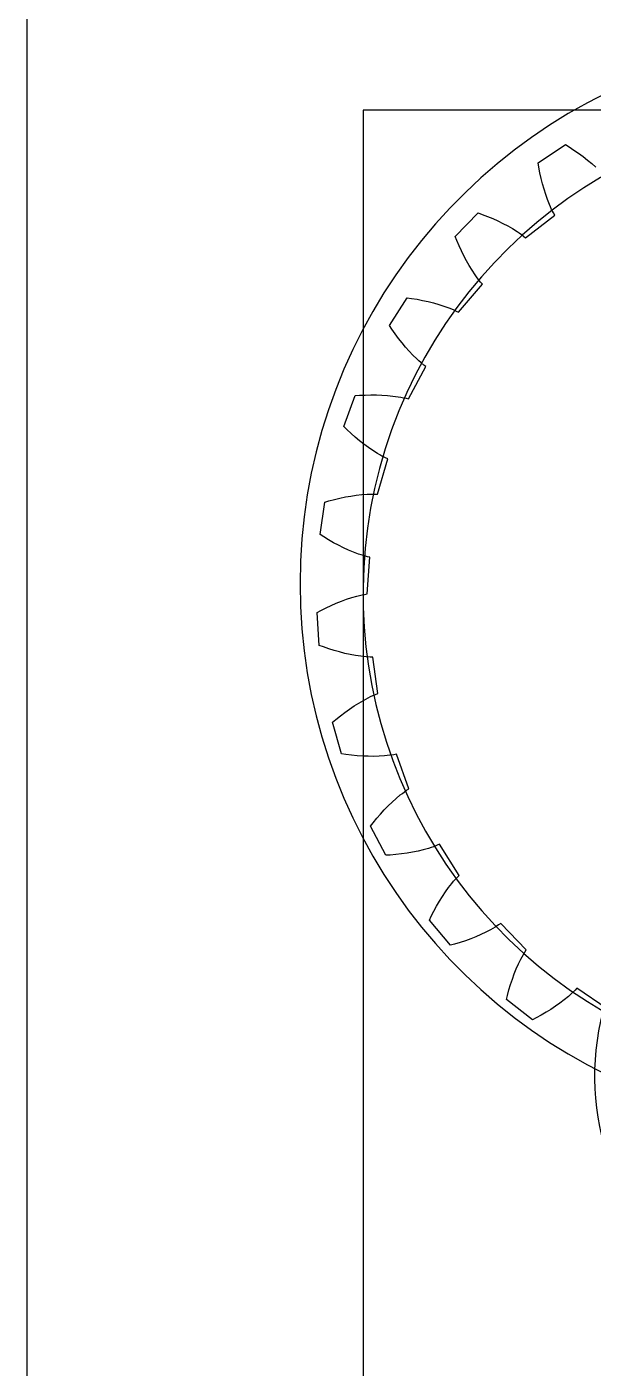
# Model space of a CAD drawing. Header units: millimetres. Extents: x -658 to 1307, y -81 to 472.
# Drawn here: x 470.62 to 477.36, y 363.16 to 379.12 of the extents above; entities that cross this region are included whole.
import ezdxf

# ---------------------------------------------------------------- set-up
doc = ezdxf.new("R2010")
doc.units = ezdxf.units.MM
doc.layers.get('0').update_dxf_attribs({"true_color": 0xffffff})
for name, color, linetype, true_color in [('a', 7, 'Continuous', 0xffffff), ('gears', 134, 'Continuous', 0x009987), ('Layer2', 36, 'Continuous', 0x664400), ('Layer3', 134, 'Continuous', 0x009987), ('Layer4', 252, 'Continuous', 0x777799), ('servo', 36, 'Continuous', 0x664400), ('Version_1', 252, 'Continuous', 0x777799)]:
    doc.layers.add(name, color=color, linetype=linetype, true_color=true_color)

# ---------------------------------------------------------------- blocks, each defined once
blk = doc.blocks.new('MicroServo_9g')
for p, q in [((4.5, 18.5), (4.5, 18.5, 11.5)), ((4.5, 16), (4.5, 16, 11.5)), ((4.5, 0), (4.5, 0, 11.5))]:
    blk.add_line(p, q)
blk = doc.blocks.new('9g_Servo')
blk.add_blockref('MicroServo_9g', (-4.5, 0))
blk = doc.blocks.new('Group_10')
at = {"layer": 'a'}
for p, q in [((2.29036, 11.16655), (2.60036, 11.40598)), ((2.29036, 11.16655, 3), (2.60036, 11.40598, 3)), ((2.60036, 11.40598), (2.64571, 11.38176)), ((2.60036, 11.40598, 3), (2.64571, 11.38176, 3)), ((2.60036, 11.40598), (2.60036, 11.40598, 3)), ((2.64571, 11.38176), (2.70494, 11.34842)), ((2.64571, 11.38176, 3), (2.70494, 11.34842, 3)), ((2.64571, 11.38176), (2.64571, 11.38176, 3)), ((2.70494, 11.34842), (2.76269, 11.31388)), ((2.70494, 11.34842, 3), (2.76269, 11.31388, 3)), ((2.70494, 11.34842), (2.70494, 11.34842, 3)), ((2.76269, 11.31388), (2.81889, 11.2781)), ((2.76269, 11.31388, 3), (2.81889, 11.2781, 3)), ((2.76269, 11.31388), (2.76269, 11.31388, 3)), ((2.81889, 11.2781), (2.87345, 11.24107)), ((2.81889, 11.2781, 3), (2.87345, 11.24107, 3)), ((2.81889, 11.2781), (2.81889, 11.2781, 3)), ((2.87345, 11.24107), (2.92627, 11.20272)), ((2.87345, 11.24107, 3), (2.92627, 11.20272, 3)), ((2.87345, 11.24107), (2.87345, 11.24107, 3)), ((2.92627, 11.20272), (2.97721, 11.16299)), ((2.92627, 11.20272, 3), (2.97721, 11.16299, 3)), ((2.92627, 11.20272), (2.92627, 11.20272, 3)), ((2.30233, 11.11655), (2.29036, 11.16655)), ((2.30233, 11.11655, 3), (2.29036, 11.16655, 3)), ((2.29036, 11.16655), (2.29036, 11.16655, 3)), ((2.31962, 11.05082), (2.30233, 11.11655)), ((2.31962, 11.05082, 3), (2.30233, 11.11655, 3)), ((2.30233, 11.11655), (2.30233, 11.11655, 3)), ((2.33844, 10.98622), (2.31962, 11.05082)), ((2.33844, 10.98622, 3), (2.31962, 11.05082, 3)), ((2.31962, 11.05082), (2.31962, 11.05082, 3)), ((2.35885, 10.9228), (2.33844, 10.98622)), ((2.35885, 10.9228, 3), (2.33844, 10.98622, 3)), ((2.33844, 10.98622), (2.33844, 10.98622, 3)), ((2.38089, 10.86065), (2.35885, 10.9228)), ((2.38089, 10.86065, 3), (2.35885, 10.9228, 3)), ((2.35885, 10.9228), (2.35885, 10.9228, 3)), ((2.40465, 10.79985), (2.38089, 10.86065)), ((2.40465, 10.79985, 3), (2.38089, 10.86065, 3)), ((2.38089, 10.86065), (2.38089, 10.86065, 3)), ((2.43021, 10.74053), (2.40465, 10.79985)), ((2.43021, 10.74053, 3), (2.40465, 10.79985, 3)), ((2.40465, 10.79985), (2.40465, 10.79985, 3)), ((2.45773, 10.68282), (2.43021, 10.74053)), ((2.45773, 10.68282, 3), (2.43021, 10.74053, 3)), ((2.43021, 10.74053), (2.43021, 10.74053, 3)), ((2.20179, 10.26976), (2.52831, 10.56042)), ((2.20179, 10.26976, 3), (2.52831, 10.56042, 3)), ((2.47229, 10.65465), (2.45773, 10.68282)), ((2.47229, 10.65465, 3), (2.45773, 10.68282, 3)), ((2.45773, 10.68282), (2.45773, 10.68282, 3)), ((2.48743, 10.62698), (2.47229, 10.65465)), ((2.48743, 10.62698, 3), (2.47229, 10.65465, 3)), ((2.47229, 10.65465), (2.47229, 10.65465, 3)), ((2.51138, 10.58654), (2.48743, 10.62698)), ((2.51138, 10.58654, 3), (2.48743, 10.62698, 3)), ((2.48743, 10.62698), (2.48743, 10.62698, 3)), ((2.52831, 10.56042), (2.51138, 10.58654)), ((2.52831, 10.56042, 3), (2.51138, 10.58654, 3)), ((2.51138, 10.58654), (2.51138, 10.58654, 3)), ((2.52831, 10.56042), (2.52831, 10.56042, 3)), ((1.36637, 10.22757), (1.61982, 10.52622)), ((1.36637, 10.22757, 3), (1.61982, 10.52622, 3)), ((1.61982, 10.52622), (1.66921, 10.51195)), ((1.61982, 10.52622, 3), (1.66921, 10.51195, 3)), ((1.61982, 10.52622), (1.61982, 10.52622, 3)), ((1.66921, 10.51195), (1.73408, 10.49166)), ((1.66921, 10.51195, 3), (1.73408, 10.49166, 3)), ((1.66921, 10.51195), (1.66921, 10.51195, 3)), ((1.73408, 10.49166), (1.79774, 10.46988)), ((1.73408, 10.49166, 3), (1.79774, 10.46988, 3)), ((1.73408, 10.49166), (1.73408, 10.49166, 3)), ((1.79774, 10.46988), (1.86015, 10.44657)), ((1.79774, 10.46988, 3), (1.86015, 10.44657, 3)), ((1.79774, 10.46988), (1.79774, 10.46988, 3)), ((1.86015, 10.44657), (1.92122, 10.42169)), ((1.86015, 10.44657, 3), (1.92122, 10.42169, 3)), ((1.86015, 10.44657), (1.86015, 10.44657, 3)), ((1.92122, 10.42169), (1.98086, 10.39516)), ((1.92122, 10.42169, 3), (1.98086, 10.39516, 3)), ((1.92122, 10.42169), (1.92122, 10.42169, 3)), ((1.98086, 10.39516), (2.03895, 10.36689)), ((1.98086, 10.39516, 3), (2.03895, 10.36689, 3)), ((1.98086, 10.39516), (1.98086, 10.39516, 3)), ((1.38847, 10.18115), (1.36637, 10.22757)), ((1.38847, 10.18115, 3), (1.36637, 10.22757, 3)), ((1.36637, 10.22757), (1.36637, 10.22757, 3)), ((2.03895, 10.36689), (2.09532, 10.33674)), ((2.03895, 10.36689, 3), (2.09532, 10.33674, 3)), ((2.03895, 10.36689), (2.03895, 10.36689, 3)), ((2.09532, 10.33674), (2.1228, 10.3209)), ((2.09532, 10.33674, 3), (2.1228, 10.3209, 3)), ((2.09532, 10.33674), (2.09532, 10.33674, 3)), ((2.1228, 10.3209), (2.14974, 10.3045)), ((2.1228, 10.3209, 3), (2.14974, 10.3045, 3)), ((2.1228, 10.3209), (2.1228, 10.3209, 3)), ((2.14974, 10.3045), (2.1761, 10.28748)), ((2.14974, 10.3045, 3), (2.1761, 10.28748, 3)), ((2.14974, 10.3045), (2.14974, 10.3045, 3)), ((2.1761, 10.28748), (2.20179, 10.26976)), ((2.1761, 10.28748, 3), (2.20179, 10.26976, 3)), ((2.1761, 10.28748), (2.1761, 10.28748, 3)), ((2.20179, 10.26976), (2.20179, 10.26976, 3)), ((1.41905, 10.12045), (1.38847, 10.18115)), ((1.41905, 10.12045, 3), (1.38847, 10.18115, 3)), ((1.38847, 10.18115), (1.38847, 10.18115, 3)), ((1.45089, 10.06117), (1.41905, 10.12045)), ((1.45089, 10.06117, 3), (1.41905, 10.12045, 3)), ((1.41905, 10.12045), (1.41905, 10.12045, 3)), ((1.48404, 10.00339), (1.45089, 10.06117)), ((1.48404, 10.00339, 3), (1.45089, 10.06117, 3)), ((1.45089, 10.06117), (1.45089, 10.06117, 3)), ((1.51852, 9.94718), (1.48404, 10.00339)), ((1.51852, 9.94718, 3), (1.48404, 10.00339, 3)), ((1.48404, 10.00339), (1.48404, 10.00339, 3)), ((1.5544, 9.89265), (1.51852, 9.94718)), ((1.5544, 9.89265, 3), (1.51852, 9.94718, 3)), ((1.51852, 9.94718), (1.51852, 9.94718, 3)), ((1.59174, 9.83993), (1.5544, 9.89265)), ((1.59174, 9.83993, 3), (1.5544, 9.89265, 3)), ((1.5544, 9.89265), (1.5544, 9.89265, 3)), ((1.63065, 9.78921), (1.59174, 9.83993)), ((1.63065, 9.78921, 3), (1.59174, 9.83993, 3)), ((1.59174, 9.83993), (1.59174, 9.83993, 3)), ((1.65075, 9.76468), (1.63065, 9.78921)), ((1.65075, 9.76468, 3), (1.63065, 9.78921, 3)), ((1.63065, 9.78921), (1.63065, 9.78921, 3)), ((1.67132, 9.74076), (1.65075, 9.76468)), ((1.67132, 9.74076, 3), (1.65075, 9.76468, 3)), ((1.65075, 9.76468), (1.65075, 9.76468, 3)), ((1.70315, 9.70618), (1.67132, 9.74076)), ((1.70315, 9.70618, 3), (1.67132, 9.74076, 3)), ((1.67132, 9.74076), (1.67132, 9.74076, 3)), ((1.46619, 9.33196), (1.72514, 9.68416)), ((1.46619, 9.33196, 3), (1.72514, 9.68416, 3)), ((1.72514, 9.68416), (1.70315, 9.70618)), ((1.72514, 9.68416, 3), (1.70315, 9.70618, 3)), ((1.70315, 9.70618), (1.70315, 9.70618, 3)), ((1.72514, 9.68416), (1.72514, 9.68416, 3)), ((0.65779, 9.117), (0.84361, 9.46181)), ((0.65779, 9.117, 3), (0.84361, 9.46181, 3)), ((0.84361, 9.46181), (0.89489, 9.45813)), ((0.84361, 9.46181, 3), (0.89489, 9.45813, 3)), ((0.84361, 9.46181), (0.84361, 9.46181, 3)), ((0.89489, 9.45813), (0.96256, 9.45177)), ((0.89489, 9.45813, 3), (0.96256, 9.45177, 3)), ((0.89489, 9.45813), (0.89489, 9.45813, 3)), ((0.96256, 9.45177), (1.02936, 9.4437)), ((0.96256, 9.45177, 3), (1.02936, 9.4437, 3)), ((0.96256, 9.45177), (0.96256, 9.45177, 3)), ((1.02936, 9.4437), (1.09525, 9.43388)), ((1.02936, 9.4437, 3), (1.09525, 9.43388, 3)), ((1.02936, 9.4437), (1.02936, 9.4437, 3)), ((1.09525, 9.43388), (1.16016, 9.42223)), ((1.09525, 9.43388, 3), (1.16016, 9.42223, 3)), ((1.09525, 9.43388), (1.09525, 9.43388, 3)), ((1.16016, 9.42223), (1.22401, 9.40868)), ((1.16016, 9.42223, 3), (1.22401, 9.40868, 3)), ((1.16016, 9.42223), (1.16016, 9.42223, 3)), ((1.22401, 9.40868), (1.28671, 9.39311)), ((1.22401, 9.40868, 3), (1.28671, 9.39311, 3)), ((1.22401, 9.40868), (1.22401, 9.40868, 3)), ((1.28671, 9.39311), (1.34812, 9.37534)), ((1.28671, 9.39311, 3), (1.34812, 9.37534, 3)), ((1.28671, 9.39311), (1.28671, 9.39311, 3)), ((1.34812, 9.37534), (1.37829, 9.36556)), ((1.34812, 9.37534, 3), (1.37829, 9.36556, 3)), ((1.34812, 9.37534), (1.34812, 9.37534, 3)), ((1.37829, 9.36556), (1.40805, 9.35512)), ((1.37829, 9.36556, 3), (1.40805, 9.35512, 3)), ((1.37829, 9.36556), (1.37829, 9.36556, 3)), ((1.40805, 9.35512), (1.43737, 9.34395)), ((1.40805, 9.35512, 3), (1.43737, 9.34395, 3)), ((1.40805, 9.35512), (1.40805, 9.35512, 3)), ((1.43737, 9.34395), (1.46619, 9.33196)), ((1.43737, 9.34395, 3), (1.46619, 9.33196, 3)), ((1.43737, 9.34395), (1.43737, 9.34395, 3)), ((1.46619, 9.33196), (1.46619, 9.33196, 3)), ((0.68907, 9.07619), (0.65779, 9.117)), ((0.68907, 9.07619, 3), (0.65779, 9.117, 3)), ((0.65779, 9.117), (0.65779, 9.117, 3)), ((0.73159, 9.02317), (0.68907, 9.07619)), ((0.73159, 9.02317, 3), (0.68907, 9.07619, 3)), ((0.68907, 9.07619), (0.68907, 9.07619, 3)), ((0.77507, 8.97181), (0.73159, 9.02317)), ((0.77507, 8.97181, 3), (0.73159, 9.02317, 3)), ((0.73159, 9.02317), (0.73159, 9.02317, 3)), ((0.8195, 8.92218), (0.77507, 8.97181)), ((0.8195, 8.92218, 3), (0.77507, 8.97181, 3)), ((0.77507, 8.97181), (0.77507, 8.97181, 3)), ((0.86492, 8.87437), (0.8195, 8.92218)), ((0.86492, 8.87437, 3), (0.8195, 8.92218, 3)), ((0.8195, 8.92218), (0.8195, 8.92218, 3)), ((0.91135, 8.82849), (0.86492, 8.87437)), ((0.91135, 8.82849, 3), (0.86492, 8.87437, 3)), ((0.86492, 8.87437), (0.86492, 8.87437, 3)), ((0.95883, 8.78468), (0.91135, 8.82849)), ((0.95883, 8.78468, 3), (0.91135, 8.82849, 3)), ((0.91135, 8.82849), (0.91135, 8.82849, 3)), ((1.00744, 8.74316), (0.95883, 8.78468)), ((1.00744, 8.74316, 3), (0.95883, 8.78468, 3)), ((0.95883, 8.78468), (0.95883, 8.78468, 3)), ((0.94164, 8.26171), (1.12171, 8.66005)), ((0.94164, 8.26171, 3), (1.12171, 8.66005, 3)), ((1.0322, 8.72335), (1.00744, 8.74316)), ((1.0322, 8.72335, 3), (1.00744, 8.74316, 3)), ((1.00744, 8.74316), (1.00744, 8.74316, 3)), ((1.05729, 8.70423), (1.0322, 8.72335)), ((1.05729, 8.70423, 3), (1.0322, 8.72335, 3)), ((1.0322, 8.72335), (1.0322, 8.72335, 3)), ((1.09562, 8.67702), (1.05729, 8.70423)), ((1.09562, 8.67702, 3), (1.05729, 8.70423, 3)), ((1.05729, 8.70423), (1.05729, 8.70423, 3)), ((1.12171, 8.66005), (1.09562, 8.67702)), ((1.12171, 8.66005, 3), (1.09562, 8.67702, 3)), ((1.09562, 8.67702), (1.09562, 8.67702, 3)), ((1.12171, 8.66005), (1.12171, 8.66005, 3)), ((0.1956, 7.88337), (0.30567, 8.25929)), ((0.1956, 7.88337, 3), (0.30567, 8.25929, 3)), ((0.30567, 8.25929), (0.3566, 8.26635)), ((0.30567, 8.25929, 3), (0.3566, 8.26635, 3)), ((0.30567, 8.25929), (0.30567, 8.25929, 3)), ((0.3566, 8.26635), (0.4241, 8.27419)), ((0.3566, 8.26635, 3), (0.4241, 8.27419, 3)), ((0.3566, 8.26635), (0.3566, 8.26635, 3)), ((0.4241, 8.27419), (0.49113, 8.28019)), ((0.4241, 8.27419, 3), (0.49113, 8.28019, 3)), ((0.4241, 8.27419), (0.4241, 8.27419, 3)), ((0.49113, 8.28019), (0.55762, 8.28428)), ((0.49113, 8.28019, 3), (0.55762, 8.28428, 3)), ((0.49113, 8.28019), (0.49113, 8.28019, 3)), ((0.55762, 8.28428), (0.62353, 8.28639)), ((0.55762, 8.28428, 3), (0.62353, 8.28639, 3)), ((0.55762, 8.28428), (0.55762, 8.28428, 3)), ((0.62353, 8.28639), (0.68881, 8.28641)), ((0.62353, 8.28639, 3), (0.68881, 8.28641, 3)), ((0.62353, 8.28639), (0.62353, 8.28639, 3)), ((0.68881, 8.28641), (0.75337, 8.28421)), ((0.68881, 8.28641, 3), (0.75337, 8.28421, 3)), ((0.68881, 8.28641), (0.68881, 8.28641, 3)), ((0.75337, 8.28421), (0.81713, 8.2796)), ((0.75337, 8.28421, 3), (0.81713, 8.2796, 3)), ((0.75337, 8.28421), (0.75337, 8.28421, 3)), ((0.81713, 8.2796), (0.84867, 8.2763)), ((0.81713, 8.2796, 3), (0.84867, 8.2763, 3)), ((0.81713, 8.2796), (0.81713, 8.2796, 3)), ((0.84867, 8.2763), (0.87996, 8.27228)), ((0.84867, 8.2763, 3), (0.87996, 8.27228, 3)), ((0.84867, 8.2763), (0.84867, 8.2763, 3)), ((0.87996, 8.27228), (0.91096, 8.26745)), ((0.87996, 8.27228, 3), (0.91096, 8.26745, 3)), ((0.87996, 8.27228), (0.87996, 8.27228, 3)), ((0.91096, 8.26745), (0.94164, 8.26171)), ((0.91096, 8.26745, 3), (0.94164, 8.26171, 3)), ((0.91096, 8.26745), (0.91096, 8.26745, 3)), ((0.94164, 8.26171), (0.94164, 8.26171, 3)), ((0.23468, 7.84996), (0.1956, 7.88337)), ((0.23468, 7.84996, 3), (0.1956, 7.88337, 3)), ((0.1956, 7.88337), (0.1956, 7.88337, 3)), ((0.28729, 7.80694), (0.23468, 7.84996)), ((0.28729, 7.80694, 3), (0.23468, 7.84996, 3)), ((0.23468, 7.84996), (0.23468, 7.84996, 3)), ((0.3405, 7.76574), (0.28729, 7.80694)), ((0.3405, 7.76574, 3), (0.28729, 7.80694, 3)), ((0.28729, 7.80694), (0.28729, 7.80694, 3)), ((0.39428, 7.72643), (0.3405, 7.76574)), ((0.39428, 7.72643, 3), (0.3405, 7.76574, 3)), ((0.3405, 7.76574), (0.3405, 7.76574, 3)), ((0.44865, 7.68911), (0.39428, 7.72643)), ((0.44865, 7.68911, 3), (0.39428, 7.72643, 3)), ((0.39428, 7.72643), (0.39428, 7.72643, 3)), ((0.5036, 7.65388), (0.44865, 7.68911)), ((0.5036, 7.65388, 3), (0.44865, 7.68911, 3)), ((0.44865, 7.68911), (0.44865, 7.68911, 3)), ((0.55915, 7.62091), (0.5036, 7.65388)), ((0.55915, 7.62091, 3), (0.5036, 7.65388, 3)), ((0.5036, 7.65388), (0.5036, 7.65388, 3)), ((0.61533, 7.5904), (0.55915, 7.62091)), ((0.61533, 7.5904, 3), (0.55915, 7.62091, 3)), ((0.55915, 7.62091), (0.55915, 7.62091, 3)), ((0.64367, 7.57617), (0.61533, 7.5904)), ((0.64367, 7.57617, 3), (0.61533, 7.5904, 3)), ((0.61533, 7.5904), (0.61533, 7.5904, 3)), ((0.67219, 7.56268), (0.64367, 7.57617)), ((0.67219, 7.56268, 3), (0.64367, 7.57617, 3)), ((0.64367, 7.57617), (0.64367, 7.57617, 3)), ((0.65107, 7.10579), (0.74438, 7.53287)), ((0.65107, 7.10579, 3), (0.74438, 7.53287, 3)), ((0.71533, 7.54404), (0.67219, 7.56268)), ((0.71533, 7.54404, 3), (0.67219, 7.56268, 3)), ((0.67219, 7.56268), (0.67219, 7.56268, 3)), ((0.74438, 7.53287), (0.71533, 7.54404)), ((0.74438, 7.53287, 3), (0.71533, 7.54404, 3)), ((0.71533, 7.54404), (0.71533, 7.54404, 3)), ((0.74438, 7.53287), (0.74438, 7.53287, 3)), ((0.14225, 7.0104), (0.20656, 7.0302)), ((0.14225, 7.0104, 3), (0.20656, 7.0302, 3)), ((0.20656, 7.0302), (0.27075, 7.04802)), ((0.20656, 7.0302, 3), (0.27075, 7.04802, 3)), ((0.20656, 7.0302), (0.20656, 7.0302, 3)), ((0.27075, 7.04802), (0.33478, 7.06379)), ((0.27075, 7.04802, 3), (0.33478, 7.06379, 3)), ((0.27075, 7.04802), (0.27075, 7.04802, 3)), ((0.33478, 7.06379), (0.39863, 7.07738)), ((0.33478, 7.06379, 3), (0.39863, 7.07738, 3)), ((0.33478, 7.06379), (0.33478, 7.06379, 3)), ((0.39863, 7.07738), (0.46224, 7.08866)), ((0.39863, 7.07738, 3), (0.46224, 7.08866, 3)), ((0.39863, 7.07738), (0.39863, 7.07738, 3)), ((0.46224, 7.08866), (0.52556, 7.0974)), ((0.46224, 7.08866, 3), (0.52556, 7.0974, 3)), ((0.46224, 7.08866), (0.46224, 7.08866, 3)), ((0.52556, 7.0974), (0.5571, 7.10073)), ((0.52556, 7.0974, 3), (0.5571, 7.10073, 3)), ((0.52556, 7.0974), (0.52556, 7.0974, 3)), ((0.5571, 7.10073), (0.58854, 7.1033)), ((0.5571, 7.10073, 3), (0.58854, 7.1033, 3)), ((0.5571, 7.10073), (0.5571, 7.10073, 3)), ((0.58854, 7.1033), (0.61987, 7.10503)), ((0.58854, 7.1033, 3), (0.61987, 7.10503, 3)), ((0.58854, 7.1033), (0.58854, 7.1033, 3)), ((0.61987, 7.10503), (0.65107, 7.10579)), ((0.61987, 7.10503, 3), (0.65107, 7.10579, 3)), ((0.61987, 7.10503), (0.61987, 7.10503, 3)), ((0.65107, 7.10579), (0.65107, 7.10579, 3)), ((0, 6.58061), (0.0295, 6.97119)), ((0, 6.58061, 3), (0.0295, 6.97119, 3)), ((0.0295, 6.97119), (0.07785, 6.98869)), ((0.0295, 6.97119, 3), (0.07785, 6.98869, 3)), ((0.0295, 6.97119), (0.0295, 6.97119, 3)), ((0.07785, 6.98869), (0.14225, 7.0104)), ((0.07785, 6.98869, 3), (0.14225, 7.0104, 3)), ((0.07785, 6.98869), (0.07785, 6.98869, 3)), ((0.14225, 7.0104), (0.14225, 7.0104, 3)), ((0.04516, 6.55605), (0, 6.58061)), ((0.04516, 6.55605, 3), (0, 6.58061, 3)), ((0, 6.58061), (0, 6.58061, 3)), ((0.10558, 6.52491), (0.04516, 6.55605)), ((0.10558, 6.52491, 3), (0.04516, 6.55605, 3)), ((0.04516, 6.55605), (0.04516, 6.55605, 3)), ((0.16618, 6.49568), (0.10558, 6.52491)), ((0.16618, 6.49568, 3), (0.10558, 6.52491, 3)), ((0.10558, 6.52491), (0.10558, 6.52491, 3)), ((0.22697, 6.46841), (0.16618, 6.49568)), ((0.22697, 6.46841, 3), (0.16618, 6.49568, 3)), ((0.16618, 6.49568), (0.16618, 6.49568, 3)), ((0.2879, 6.4432), (0.22697, 6.46841)), ((0.2879, 6.4432, 3), (0.22697, 6.46841, 3)), ((0.22697, 6.46841), (0.22697, 6.46841, 3)), ((0.34898, 6.42017), (0.2879, 6.4432)), ((0.34898, 6.42017, 3), (0.2879, 6.4432, 3)), ((0.2879, 6.4432), (0.2879, 6.4432, 3)), ((0.41017, 6.39947), (0.34898, 6.42017)), ((0.41017, 6.39947, 3), (0.34898, 6.42017, 3)), ((0.34898, 6.42017), (0.34898, 6.42017, 3)), ((0.47147, 6.38131), (0.41017, 6.39947)), ((0.47147, 6.38131, 3), (0.41017, 6.39947, 3)), ((0.41017, 6.39947), (0.41017, 6.39947, 3)), ((0.50215, 6.37328), (0.47147, 6.38131)), ((0.50215, 6.37328, 3), (0.47147, 6.38131, 3)), ((0.47147, 6.38131), (0.47147, 6.38131, 3)), ((0.53284, 6.36602), (0.50215, 6.37328)), ((0.53284, 6.36602, 3), (0.50215, 6.37328, 3)), ((0.50215, 6.37328), (0.50215, 6.37328, 3)), ((0.57892, 6.35675), (0.53284, 6.36602)), ((0.57892, 6.35675, 3), (0.53284, 6.36602, 3)), ((0.53284, 6.36602), (0.53284, 6.36602, 3)), ((0.60966, 6.35186), (0.57892, 6.35675)), ((0.60966, 6.35186, 3), (0.57892, 6.35675, 3)), ((0.57892, 6.35675), (0.57892, 6.35675, 3)), ((0.60718, 5.91472), (0.60966, 6.35186)), ((0.60718, 5.91472, 3), (0.60966, 6.35186, 3)), ((0.60966, 6.35186), (0.60966, 6.35186, 3)), ((0.54653, 5.89928), (0.57682, 5.90748)), ((0.54653, 5.89928, 3), (0.57682, 5.90748, 3)), ((0.57682, 5.90748), (0.60718, 5.91472)), ((0.57682, 5.90748, 3), (0.60718, 5.91472, 3)), ((0.57682, 5.90748), (0.57682, 5.90748, 3)), ((0.60718, 5.91472), (0.60718, 5.91472, 3)), ((0.12931, 5.71562), (0.1881, 5.74836)), ((0.12931, 5.71562, 3), (0.1881, 5.74836, 3)), ((0.1881, 5.74836), (0.24718, 5.77914)), ((0.1881, 5.74836, 3), (0.24718, 5.77914, 3)), ((0.1881, 5.74836), (0.1881, 5.74836, 3)), ((0.24718, 5.77914), (0.30654, 5.80787)), ((0.24718, 5.77914, 3), (0.30654, 5.80787, 3)), ((0.24718, 5.77914), (0.24718, 5.77914, 3)), ((0.30654, 5.80787), (0.36616, 5.83444)), ((0.30654, 5.80787, 3), (0.36616, 5.83444, 3)), ((0.30654, 5.80787), (0.30654, 5.80787, 3)), ((0.36616, 5.83444), (0.42603, 5.8587)), ((0.36616, 5.83444, 3), (0.42603, 5.8587, 3)), ((0.36616, 5.83444), (0.36616, 5.83444, 3)), ((0.42603, 5.8587), (0.48616, 5.88042)), ((0.42603, 5.8587, 3), (0.48616, 5.88042, 3)), ((0.42603, 5.8587), (0.42603, 5.8587, 3)), ((0.48616, 5.88042), (0.51631, 5.89023)), ((0.48616, 5.88042, 3), (0.51631, 5.89023, 3)), ((0.48616, 5.88042), (0.48616, 5.88042, 3)), ((0.51631, 5.89023), (0.54653, 5.89928)), ((0.51631, 5.89023, 3), (0.54653, 5.89928, 3)), ((0.51631, 5.89023), (0.51631, 5.89023, 3)), ((0.54653, 5.89928), (0.54653, 5.89928, 3)), ((0.02718, 5.65383), (0.07083, 5.68099)), ((0.02718, 5.65383, 3), (0.07083, 5.68099, 3)), ((0.07952, 5.26565), (0.02718, 5.65383)), ((0.07952, 5.26565, 3), (0.02718, 5.65383, 3)), ((0.02718, 5.65383), (0.02718, 5.65383, 3)), ((0.07083, 5.68099), (0.12931, 5.71562)), ((0.07083, 5.68099, 3), (0.12931, 5.71562, 3)), ((0.07083, 5.68099), (0.07083, 5.68099, 3)), ((0.12931, 5.71562), (0.12931, 5.71562, 3)), ((0.12881, 5.25101), (0.07952, 5.26565)), ((0.12881, 5.25101, 3), (0.07952, 5.26565, 3)), ((0.07952, 5.26565), (0.07952, 5.26565, 3)), ((0.19438, 5.23312), (0.12881, 5.25101)), ((0.19438, 5.23312, 3), (0.12881, 5.25101, 3)), ((0.12881, 5.25101), (0.12881, 5.25101, 3)), ((0.25974, 5.21712), (0.19438, 5.23312)), ((0.25974, 5.21712, 3), (0.19438, 5.23312, 3)), ((0.19438, 5.23312), (0.19438, 5.23312, 3)), ((0.32486, 5.20309), (0.25974, 5.21712)), ((0.32486, 5.20309, 3), (0.25974, 5.21712, 3)), ((0.25974, 5.21712), (0.25974, 5.21712, 3)), ((0.38971, 5.1911), (0.32486, 5.20309)), ((0.38971, 5.1911, 3), (0.32486, 5.20309, 3)), ((0.32486, 5.20309), (0.32486, 5.20309, 3)), ((0.45424, 5.18127), (0.38971, 5.1911)), ((0.45424, 5.18127, 3), (0.38971, 5.1911, 3)), ((0.38971, 5.1911), (0.38971, 5.1911, 3)), ((0.5184, 5.17375), (0.45424, 5.18127)), ((0.5184, 5.17375, 3), (0.45424, 5.18127, 3)), ((0.45424, 5.18127), (0.45424, 5.18127, 3)), ((0.58213, 5.16873), (0.5184, 5.17375)), ((0.58213, 5.16873, 3), (0.5184, 5.17375, 3)), ((0.5184, 5.17375), (0.5184, 5.17375, 3)), ((0.61381, 5.16725), (0.58213, 5.16873)), ((0.61381, 5.16725, 3), (0.58213, 5.16873, 3)), ((0.58213, 5.16873), (0.58213, 5.16873, 3)), ((0.64535, 5.16653), (0.61381, 5.16725)), ((0.64535, 5.16653, 3), (0.61381, 5.16725, 3)), ((0.61381, 5.16725), (0.61381, 5.16725, 3)), ((0.69234, 5.16705), (0.64535, 5.16653)), ((0.69234, 5.16705, 3), (0.64535, 5.16653, 3)), ((0.64535, 5.16653), (0.64535, 5.16653, 3)), ((0.72343, 5.16865), (0.69234, 5.16705)), ((0.72343, 5.16865, 3), (0.69234, 5.16705, 3)), ((0.69234, 5.16705), (0.69234, 5.16705, 3)), ((0.81189, 4.74055), (0.72343, 5.16865)), ((0.81189, 4.74055, 3), (0.72343, 5.16865, 3)), ((0.72343, 5.16865), (0.72343, 5.16865, 3)), ((0.59282, 4.61192), (0.64635, 4.64809)), ((0.59282, 4.61192, 3), (0.64635, 4.64809, 3)), ((0.64635, 4.64809), (0.70064, 4.68183)), ((0.64635, 4.64809, 3), (0.70064, 4.68183, 3)), ((0.64635, 4.64809), (0.64635, 4.64809, 3)), ((0.70064, 4.68183), (0.7281, 4.69771)), ((0.70064, 4.68183, 3), (0.7281, 4.69771, 3)), ((0.70064, 4.68183), (0.70064, 4.68183, 3)), ((0.7281, 4.69771), (0.75578, 4.71284)), ((0.7281, 4.69771, 3), (0.75578, 4.71284, 3)), ((0.7281, 4.69771), (0.7281, 4.69771, 3)), ((0.75578, 4.71284), (0.78369, 4.72716)), ((0.75578, 4.71284, 3), (0.78369, 4.72716, 3)), ((0.75578, 4.71284), (0.75578, 4.71284, 3)), ((0.78369, 4.72716), (0.81189, 4.74055)), ((0.78369, 4.72716, 3), (0.81189, 4.74055, 3)), ((0.78369, 4.72716), (0.78369, 4.72716, 3)), ((0.81189, 4.74055), (0.81189, 4.74055, 3)), ((0.38586, 4.44644), (0.43656, 4.49069)), ((0.38586, 4.44644, 3), (0.43656, 4.49069, 3)), ((0.43656, 4.49069), (0.48794, 4.53308)), ((0.43656, 4.49069, 3), (0.48794, 4.53308, 3)), ((0.43656, 4.49069), (0.43656, 4.49069, 3)), ((0.48794, 4.53308), (0.54003, 4.57353)), ((0.48794, 4.53308, 3), (0.54003, 4.57353, 3)), ((0.48794, 4.53308), (0.48794, 4.53308, 3)), ((0.54003, 4.57353), (0.59282, 4.61192)), ((0.54003, 4.57353, 3), (0.59282, 4.61192, 3)), ((0.54003, 4.57353), (0.54003, 4.57353, 3)), ((0.59282, 4.61192), (0.59282, 4.61192, 3)), ((0.2988, 4.36477), (0.33585, 4.40042)), ((0.2988, 4.36477, 3), (0.33585, 4.40042, 3)), ((0.43071, 3.99595), (0.2988, 4.36477)), ((0.43071, 3.99595, 3), (0.2988, 4.36477, 3)), ((0.2988, 4.36477), (0.2988, 4.36477, 3)), ((0.33585, 4.40042), (0.38586, 4.44644)), ((0.33585, 4.40042, 3), (0.38586, 4.44644, 3)), ((0.33585, 4.40042), (0.33585, 4.40042, 3)), ((0.38586, 4.44644), (0.38586, 4.44644, 3)), ((0.48197, 3.99189), (0.43071, 3.99595)), ((0.48197, 3.99189, 3), (0.43071, 3.99595, 3)), ((0.43071, 3.99595), (0.43071, 3.99595, 3)), ((0.54982, 3.98802), (0.48197, 3.99189)), ((0.54982, 3.98802, 3), (0.48197, 3.99189, 3)), ((0.48197, 3.99189), (0.48197, 3.99189, 3)), ((0.81478, 3.99133), (0.74962, 3.98753)), ((0.81478, 3.99133, 3), (0.74962, 3.98753, 3)), ((0.8791, 3.99731), (0.81478, 3.99133)), ((0.8791, 3.99731, 3), (0.81478, 3.99133, 3)), ((0.81478, 3.99133), (0.81478, 3.99133, 3)), ((0.94248, 4.00565), (0.8791, 3.99731)), ((0.94248, 4.00565, 3), (0.8791, 3.99731, 3)), ((0.8791, 3.99731), (0.8791, 3.99731, 3)), ((0.97378, 4.01079), (0.94248, 4.00565)), ((0.97378, 4.01079, 3), (0.94248, 4.00565, 3)), ((0.94248, 4.00565), (0.94248, 4.00565, 3)), ((1.00478, 4.01664), (0.97378, 4.01079)), ((1.00478, 4.01664, 3), (0.97378, 4.01079, 3)), ((0.97378, 4.01079), (0.97378, 4.01079, 3)), ((1.05064, 4.02692), (1.00478, 4.01664)), ((1.05064, 4.02692, 3), (1.00478, 4.01664, 3)), ((1.00478, 4.01664), (1.00478, 4.01664, 3)), ((1.08071, 4.03496), (1.05064, 4.02692)), ((1.08071, 4.03496, 3), (1.05064, 4.02692, 3)), ((1.05064, 4.02692), (1.05064, 4.02692, 3)), ((1.25624, 3.6346), (1.08071, 4.03496)), ((1.25624, 3.6346, 3), (1.08071, 4.03496, 3)), ((1.08071, 4.03496), (1.08071, 4.03496, 3)), ((0.61708, 3.98596), (0.54982, 3.98802)), ((0.61708, 3.98596, 3), (0.54982, 3.98802, 3)), ((0.54982, 3.98802), (0.54982, 3.98802, 3)), ((0.6837, 3.98577), (0.61708, 3.98596)), ((0.6837, 3.98577, 3), (0.61708, 3.98596, 3)), ((0.61708, 3.98596), (0.61708, 3.98596, 3)), ((0.74962, 3.98753), (0.6837, 3.98577)), ((0.74962, 3.98753, 3), (0.6837, 3.98577, 3)), ((0.6837, 3.98577), (0.6837, 3.98577, 3)), ((0.74962, 3.98753), (0.74962, 3.98753, 3)), ((1.11355, 3.50974), (1.15964, 3.55404)), ((1.11355, 3.50974, 3), (1.15964, 3.55404, 3)), ((1.15964, 3.55404), (1.18319, 3.57527)), ((1.15964, 3.55404, 3), (1.18319, 3.57527, 3)), ((1.15964, 3.55404), (1.15964, 3.55404, 3)), ((1.18319, 3.57527), (1.20712, 3.59583)), ((1.18319, 3.57527, 3), (1.20712, 3.59583, 3)), ((1.18319, 3.57527), (1.18319, 3.57527, 3)), ((1.20712, 3.59583), (1.23145, 3.61564)), ((1.20712, 3.59583, 3), (1.23145, 3.61564, 3)), ((1.20712, 3.59583), (1.20712, 3.59583, 3)), ((1.23145, 3.61564), (1.25624, 3.6346)), ((1.23145, 3.61564, 3), (1.25624, 3.6346, 3)), ((1.23145, 3.61564), (1.23145, 3.61564, 3)), ((1.25624, 3.6346), (1.25624, 3.6346, 3)), ((0.94106, 3.31216), (0.98251, 3.36432)), ((0.94106, 3.31216, 3), (0.98251, 3.36432, 3)), ((0.98251, 3.36432), (1.02505, 3.41471)), ((0.98251, 3.36432, 3), (1.02505, 3.41471, 3)), ((0.98251, 3.36432), (0.98251, 3.36432, 3)), ((1.02505, 3.41471), (1.06871, 3.46323)), ((1.02505, 3.41471, 3), (1.06871, 3.46323, 3)), ((1.02505, 3.41471), (1.02505, 3.41471, 3)), ((1.06871, 3.46323), (1.11355, 3.50974)), ((1.06871, 3.46323, 3), (1.11355, 3.50974, 3)), ((1.06871, 3.46323), (1.06871, 3.46323, 3)), ((1.11355, 3.50974), (1.11355, 3.50974, 3)), ((0.8325, 3.16035), (0.86133, 3.20293)), ((0.8325, 3.16035, 3), (0.86133, 3.20293, 3)), ((0.86133, 3.20293), (0.90067, 3.25834)), ((0.86133, 3.20293, 3), (0.90067, 3.25834, 3)), ((0.86133, 3.20293), (0.86133, 3.20293, 3)), ((0.90067, 3.25834), (0.94106, 3.31216)), ((0.90067, 3.25834, 3), (0.94106, 3.31216, 3)), ((0.90067, 3.25834), (0.90067, 3.25834, 3)), ((0.94106, 3.31216), (0.94106, 3.31216, 3)), ((1.03821, 2.82702), (0.8325, 3.16035)), ((1.03821, 2.82702, 3), (0.8325, 3.16035, 3)), ((0.8325, 3.16035), (0.8325, 3.16035, 3)), ((1.3519, 2.88509), (1.28778, 2.86966)), ((1.3519, 2.88509, 3), (1.28778, 2.86966, 3)), ((1.41485, 2.90235), (1.3519, 2.88509)), ((1.41485, 2.90235, 3), (1.3519, 2.88509, 3)), ((1.3519, 2.88509), (1.3519, 2.88509, 3)), ((1.47652, 2.92158), (1.41485, 2.90235)), ((1.47652, 2.92158, 3), (1.41485, 2.90235, 3)), ((1.41485, 2.90235), (1.41485, 2.90235, 3)), ((1.53678, 2.94291), (1.47652, 2.92158)), ((1.53678, 2.94291, 3), (1.47652, 2.92158, 3)), ((1.47652, 2.92158), (1.47652, 2.92158, 3)), ((1.56632, 2.95445), (1.53678, 2.94291)), ((1.56632, 2.95445, 3), (1.53678, 2.94291, 3)), ((1.53678, 2.94291), (1.53678, 2.94291, 3)), ((1.59543, 2.96661), (1.56632, 2.95445)), ((1.59543, 2.96661, 3), (1.56632, 2.95445, 3)), ((1.56632, 2.95445), (1.56632, 2.95445, 3)), ((1.63815, 2.9862), (1.59543, 2.96661)), ((1.63815, 2.9862, 3), (1.59543, 2.96661, 3)), ((1.59543, 2.96661), (1.59543, 2.96661, 3)), ((1.66589, 3.00031), (1.63815, 2.9862)), ((1.66589, 3.00031, 3), (1.63815, 2.9862, 3)), ((1.63815, 2.9862), (1.63815, 2.9862, 3)), ((1.92083, 2.6452), (1.66589, 3.00031)), ((1.92083, 2.6452, 3), (1.66589, 3.00031, 3)), ((1.66589, 3.00031), (1.66589, 3.00031, 3)), ((1.08919, 2.8337), (1.03821, 2.82702)), ((1.08919, 2.8337, 3), (1.03821, 2.82702, 3)), ((1.03821, 2.82702), (1.03821, 2.82702, 3)), ((1.15636, 2.84402), (1.08919, 2.8337)), ((1.15636, 2.84402, 3), (1.08919, 2.8337, 3)), ((1.08919, 2.8337), (1.08919, 2.8337, 3)), ((1.22258, 2.85599), (1.15636, 2.84402)), ((1.22258, 2.85599, 3), (1.15636, 2.84402, 3)), ((1.15636, 2.84402), (1.15636, 2.84402, 3)), ((1.28778, 2.86966), (1.22258, 2.85599)), ((1.28778, 2.86966, 3), (1.22258, 2.85599, 3)), ((1.22258, 2.85599), (1.22258, 2.85599, 3)), ((1.28778, 2.86966), (1.28778, 2.86966, 3)), ((1.84308, 2.54632), (1.86171, 2.57198)), ((1.84308, 2.54632, 3), (1.86171, 2.57198, 3)), ((1.86171, 2.57198), (1.88084, 2.59707)), ((1.86171, 2.57198, 3), (1.88084, 2.59707, 3)), ((1.86171, 2.57198), (1.86171, 2.57198, 3)), ((1.88084, 2.59707), (1.90052, 2.6215)), ((1.88084, 2.59707, 3), (1.90052, 2.6215, 3)), ((1.88084, 2.59707), (1.88084, 2.59707, 3)), ((1.90052, 2.6215), (1.92083, 2.6452)), ((1.90052, 2.6215, 3), (1.92083, 2.6452, 3)), ((1.90052, 2.6215), (1.90052, 2.6215, 3)), ((1.92083, 2.6452), (1.92083, 2.6452, 3)), ((1.74041, 2.38205), (1.77303, 2.43859)), ((1.74041, 2.38205, 3), (1.77303, 2.43859, 3)), ((1.77303, 2.43859), (1.80721, 2.4934)), ((1.77303, 2.43859, 3), (1.80721, 2.4934, 3)), ((1.77303, 2.43859), (1.77303, 2.43859, 3)), ((1.80721, 2.4934), (1.84308, 2.54632)), ((1.80721, 2.4934, 3), (1.84308, 2.54632, 3)), ((1.80721, 2.4934), (1.80721, 2.4934, 3)), ((1.84308, 2.54632), (1.84308, 2.54632, 3)), ((1.65126, 2.20324), (1.67958, 2.26428)), ((1.65126, 2.20324, 3), (1.67958, 2.26428, 3)), ((1.67958, 2.26428), (1.70928, 2.32391)), ((1.67958, 2.26428, 3), (1.70928, 2.32391, 3)), ((1.67958, 2.26428), (1.67958, 2.26428, 3)), ((1.70928, 2.32391), (1.74041, 2.38205)), ((1.70928, 2.32391, 3), (1.74041, 2.38205, 3)), ((1.70928, 2.32391), (1.70928, 2.32391, 3)), ((1.74041, 2.38205), (1.74041, 2.38205, 3)), ((1.60495, 2.09322), (1.62429, 2.14085)), ((1.60495, 2.09322, 3), (1.62429, 2.14085, 3)), ((1.87546, 1.80994), (1.60495, 2.09322)), ((1.87546, 1.80994, 3), (1.60495, 2.09322, 3)), ((1.60495, 2.09322), (1.60495, 2.09322, 3)), ((1.62429, 2.14085), (1.65126, 2.20324)), ((1.62429, 2.14085, 3), (1.65126, 2.20324, 3)), ((1.62429, 2.14085), (1.62429, 2.14085, 3)), ((1.65126, 2.20324), (1.65126, 2.20324, 3)), ((2.4292, 2.09038), (2.39148, 2.06234)), ((2.4292, 2.09038, 3), (2.39148, 2.06234, 3)), ((2.4534, 2.10995), (2.4292, 2.09038)), ((2.4534, 2.10995, 3), (2.4292, 2.09038, 3)), ((2.4292, 2.09038), (2.4292, 2.09038, 3)), ((2.7766, 1.8156), (2.4534, 2.10995)), ((2.7766, 1.8156, 3), (2.4534, 2.10995, 3)), ((2.4534, 2.10995), (2.4534, 2.10995, 3)), ((2.17023, 1.93196), (2.11072, 1.90354)), ((2.17023, 1.93196, 3), (2.11072, 1.90354, 3)), ((2.22821, 1.96193), (2.17023, 1.93196)), ((2.22821, 1.96193, 3), (2.17023, 1.93196, 3)), ((2.17023, 1.93196), (2.17023, 1.93196, 3)), ((2.28454, 1.99356), (2.22821, 1.96193)), ((2.28454, 1.99356, 3), (2.22821, 1.96193, 3)), ((2.22821, 1.96193), (2.22821, 1.96193, 3)), ((2.33905, 2.02696), (2.28454, 1.99356)), ((2.33905, 2.02696, 3), (2.28454, 1.99356, 3)), ((2.28454, 1.99356), (2.28454, 1.99356, 3)), ((2.36555, 2.04438), (2.33905, 2.02696)), ((2.36555, 2.04438, 3), (2.33905, 2.02696, 3)), ((2.33905, 2.02696), (2.33905, 2.02696, 3)), ((2.39148, 2.06234), (2.36555, 2.04438)), ((2.39148, 2.06234, 3), (2.36555, 2.04438, 3)), ((2.36555, 2.04438), (2.36555, 2.04438, 3)), ((2.39148, 2.06234), (2.39148, 2.06234, 3)), ((1.92394, 1.82707), (1.87546, 1.80994)), ((1.92394, 1.82707, 3), (1.87546, 1.80994, 3)), ((1.87546, 1.80994), (1.87546, 1.80994, 3)), ((1.9875, 1.85114), (1.92394, 1.82707)), ((1.9875, 1.85114, 3), (1.92394, 1.82707, 3)), ((1.92394, 1.82707), (1.92394, 1.82707, 3)), ((2.04978, 1.87661), (1.9875, 1.85114)), ((2.04978, 1.87661, 3), (1.9875, 1.85114, 3)), ((1.9875, 1.85114), (1.9875, 1.85114, 3)), ((2.11072, 1.90354), (2.04978, 1.87661)), ((2.11072, 1.90354, 3), (2.04978, 1.87661, 3)), ((2.04978, 1.87661), (2.04978, 1.87661, 3)), ((2.11072, 1.90354), (2.11072, 1.90354, 3)), ((2.734, 1.73169), (2.74749, 1.7602)), ((2.734, 1.73169, 3), (2.74749, 1.7602, 3)), ((2.74749, 1.7602), (2.76166, 1.7882)), ((2.74749, 1.7602, 3), (2.76166, 1.7882, 3)), ((2.74749, 1.7602), (2.74749, 1.7602, 3)), ((2.76166, 1.7882), (2.7766, 1.8156)), ((2.76166, 1.7882, 3), (2.7766, 1.8156, 3)), ((2.76166, 1.7882), (2.76166, 1.7882, 3)), ((2.7766, 1.8156), (2.7766, 1.8156, 3)), ((2.67498, 1.58277), (2.69703, 1.6435)), ((2.67498, 1.58277, 3), (2.69703, 1.6435, 3)), ((2.69703, 1.6435), (2.72111, 1.70271)), ((2.69703, 1.6435, 3), (2.72111, 1.70271, 3)), ((2.69703, 1.6435), (2.69703, 1.6435, 3)), ((2.72111, 1.70271), (2.734, 1.73169)), ((2.72111, 1.70271, 3), (2.734, 1.73169, 3)), ((2.72111, 1.70271), (2.72111, 1.70271, 3)), ((2.734, 1.73169), (2.734, 1.73169, 3)), ((2.61982, 1.39285), (2.63647, 1.45735)), ((2.61982, 1.39285, 3), (2.63647, 1.45735, 3)), ((2.63647, 1.45735), (2.65483, 1.52069)), ((2.63647, 1.45735, 3), (2.65483, 1.52069, 3)), ((2.63647, 1.45735), (2.63647, 1.45735, 3)), ((2.65483, 1.52069), (2.67498, 1.58277)), ((2.65483, 1.52069, 3), (2.67498, 1.58277, 3)), ((2.65483, 1.52069), (2.65483, 1.52069, 3)), ((2.67498, 1.58277), (2.67498, 1.58277, 3)), ((2.59141, 1.26062), (2.60481, 1.32725)), ((2.59141, 1.26062, 3), (2.60481, 1.32725, 3)), ((2.60481, 1.32725), (2.61982, 1.39285)), ((2.60481, 1.32725, 3), (2.61982, 1.39285, 3)), ((2.60481, 1.32725), (2.60481, 1.32725, 3)), ((2.61982, 1.39285), (2.61982, 1.39285, 3)), ((3.31422, 1.29782), (3.26785, 1.25382)), ((3.31422, 1.29782, 3), (3.26785, 1.25382, 3)), ((3.33652, 1.32037), (3.31422, 1.29782)), ((3.33652, 1.32037, 3), (3.31422, 1.29782, 3)), ((3.31422, 1.29782), (3.31422, 1.29782, 3)), ((3.35815, 1.34333), (3.33652, 1.32037)), ((3.35815, 1.34333, 3), (3.33652, 1.32037, 3)), ((3.33652, 1.32037), (3.33652, 1.32037, 3)), ((3.38922, 1.3786), (3.35815, 1.34333)), ((3.38922, 1.3786, 3), (3.35815, 1.34333, 3)), ((3.35815, 1.34333), (3.35815, 1.34333, 3)), ((3.40882, 1.40277), (3.38922, 1.3786)), ((3.40882, 1.40277, 3), (3.38922, 1.3786, 3)), ((3.38922, 1.3786), (3.38922, 1.3786, 3)), ((3.78616, 1.18205), (3.40882, 1.40277)), ((3.78616, 1.18205, 3), (3.40882, 1.40277, 3)), ((3.40882, 1.40277), (3.40882, 1.40277, 3)), ((2.58238, 1.21001), (2.59141, 1.26062)), ((2.58238, 1.21001, 3), (2.59141, 1.26062, 3)), ((2.90589, 0.98916), (2.58238, 1.21001)), ((2.90589, 0.98916, 3), (2.58238, 1.21001, 3)), ((2.58238, 1.21001), (2.58238, 1.21001, 3)), ((2.59141, 1.26062), (2.59141, 1.26062, 3)), ((3.11654, 1.12962), (3.06254, 1.09062)), ((3.11654, 1.12962, 3), (3.06254, 1.09062, 3)), ((3.16884, 1.16979), (3.11654, 1.12962)), ((3.16884, 1.16979, 3), (3.11654, 1.12962, 3)), ((3.11654, 1.12962), (3.11654, 1.12962, 3)), ((3.21932, 1.21117), (3.16884, 1.16979)), ((3.21932, 1.21117, 3), (3.16884, 1.16979, 3)), ((3.16884, 1.16979), (3.16884, 1.16979, 3)), ((3.26785, 1.25382), (3.21932, 1.21117)), ((3.26785, 1.25382, 3), (3.21932, 1.21117, 3)), ((3.21932, 1.21117), (3.21932, 1.21117, 3)), ((3.26785, 1.25382), (3.26785, 1.25382, 3)), ((2.94974, 1.016), (2.90589, 0.98916)), ((2.94974, 1.016, 3), (2.90589, 0.98916, 3)), ((2.90589, 0.98916), (2.90589, 0.98916, 3)), ((3.00691, 1.05275), (2.94974, 1.016)), ((3.00691, 1.05275, 3), (2.94974, 1.016, 3)), ((2.94974, 1.016), (2.94974, 1.016, 3)), ((3.06254, 1.09062), (3.00691, 1.05275)), ((3.06254, 1.09062, 3), (3.00691, 1.05275, 3)), ((3.00691, 1.05275), (3.00691, 1.05275, 3)), ((3.06254, 1.09062), (3.06254, 1.09062, 3))]:
    blk.add_line(p, q, dxfattribs=at)
blk = doc.blocks.new('Group_4')
for p, q in [((31.032, 68.388), (31.032, 0)), ((31.032, 68.388, 3), (31.032, 0, 3)), ((37.402, 26.803), (37.402, 26.803, 3)), ((36.721, 26.326), (36.721, 26.326, 3)), ((36.106, 25.766), (36.106, 25.766, 3)), ((35.567, 25.133), (35.567, 25.133, 3)), ((35.114, 24.435), (35.114, 24.435, 3)), ((34.754, 23.686), (34.754, 23.686, 3)), ((34.492, 22.896), (34.492, 22.896, 3)), ((34.333, 22.08), (34.333, 22.08, 3)), ((34.28, 21.25), (34.28, 21.25, 3)), ((34.333, 20.42), (34.333, 20.42, 3)), ((34.492, 19.604), (34.492, 19.604, 3)), ((34.754, 18.814), (34.754, 18.814, 3)), ((35.114, 18.065), (35.114, 18.065, 3)), ((35.567, 17.367), (35.567, 17.367, 3)), ((36.106, 16.734), (36.106, 16.734, 3)), ((36.721, 16.174), (36.721, 16.174, 3)), ((37.402, 15.697), (37.402, 15.697, 3))]:
    blk.add_line(p, q)
for centre in [(40.78, 21.25), (40.78, 21.25, 3)]:
    blk.add_arc(centre, 6.5, 33.2841, 326.7159)
blk = doc.blocks.new('Group_14')
for p, q in [((35.03, 27, 0.004), (35.029, 21.249, 0.005)), ((35.03, 27, 3.004), (35.029, 21.249, 3.005)), ((46.53, 27, 0.004), (35.03, 27, 0.004)), ((46.53, 27, 3.004), (35.03, 27, 3.004)), ((35.03, 27, 0.004), (35.03, 27, 3.004)), ((35.029, 21.249, 0.005), (35.03, 21.22, 0.004)), ((35.029, 21.249, 3.005), (35.03, 21.221, 3.004)), ((35.029, 21.249, 0.005), (35.029, 21.249, 3.005)), ((35.03, 21.221, 3.004), (35.03, 18.289, 3.004)), ((35.03, 21.22, 0.004), (35.03, 21.221, 3.004)), ((35.03, 21.22, 0.004), (35.03, 18.289, 0.004)), ((35.03, 18.289, 0.004), (35.03, 4.5, 0.004)), ((35.03, 18.289, 3.004), (35.03, 4.5, 3.004)), ((35.03, 18.289, 0.004), (35.03, 18.289, 3.004))]:
    blk.add_line(p, q)
blk = doc.blocks.new('Group_3')
for p, q in [((37.48, 25.96, 0), (37.48, 25.96, 5)), ((37.082, 25.655, 0), (37.082, 25.655, 5)), ((36.712, 25.316, 0), (36.712, 25.316, 5)), ((36.373, 24.946, 0.001), (36.373, 24.946, 5.001)), ((36.068, 24.548, 0.001), (36.068, 24.548, 5.001)), ((35.799, 24.124, 0.001), (35.799, 24.124, 5.001)), ((35.567, 23.679, 0.001), (35.567, 23.679, 5.001)), ((35.375, 23.216, 0.001), (35.375, 23.216, 5.001)), ((35.224, 22.738, 0.001), (35.224, 22.738, 5.001)), ((35.116, 22.248, 0.001), (35.116, 22.248, 5.001)), ((35.051, 21.75, 0.001), (35.051, 21.75, 5.001)), ((35.029, 21.249, 0.001), (35.029, 21.249, 5.001)), ((35.051, 20.748, 0.001), (35.051, 20.748, 5.001)), ((35.117, 20.251, 0.001), (35.117, 20.251, 5.001)), ((35.225, 19.761, 0.001), (35.225, 19.761, 5.001)), ((35.376, 19.283, 0.001), (35.376, 19.283, 5.001)), ((35.568, 18.819, 0.001), (35.568, 18.819, 5.001)), ((35.8, 18.374, 0.001), (35.8, 18.374, 5.001)), ((36.07, 17.951, 0.001), (36.07, 17.951, 5.001)), ((36.375, 17.554, 0.001), (36.375, 17.554, 5.001)), ((36.714, 17.184, 0), (36.714, 17.184, 5)), ((37.084, 16.845, 0), (37.084, 16.845, 5)), ((37.482, 16.54, 0), (37.482, 16.54, 5))]:
    blk.add_line(p, q)
at = {"extrusion": (0.000409948, -5.98058e-09, 1)}
for centre, radius, start, end in [((40.779, 21.251, 0.016), 5.75, 300.0146, 240.0146), ((40.777, 21.251, 5.016), 5.75, 300.0146, 240.0146), ((40.778, 15.501, 5.016), 3, 165.0146, 15.0146)]:
    blk.add_arc(centre, radius, start, end, dxfattribs=at)
blk = doc.blocks.new('Group_28')
at = {"layer": 'gears', "color": 161, "true_color": 0x9999ff, "extrusion": (-1.93333e-09, 2.06777e-09, 1), "rotation": 356.151}
blk.add_blockref('Group_10', (60.576, 15.386, 26.5), dxfattribs=at)
at = {"layer": 'Layer2'}
blk.add_blockref('Group_4', (26.5, 0.117, 26.5), dxfattribs=at)
at = {"layer": 'Layer3'}
blk.add_blockref('Group_3', (26.5, 0, 21.5), dxfattribs=at)
at = {"layer": 'Layer4'}
blk.add_blockref('Group_14', (26.5, 0, 18.497), dxfattribs=at)
at = {"layer": 'servo', "color": 131, "true_color": 0x65ffff, "extrusion": (-1, -1.49036e-08, 2.98023e-08), "rotation": 1.7075486689e-06}
blk.add_blockref('9g_Servo', (-27, 0, -73.03), dxfattribs=at)

msp = doc.modelspace()

# ---------------------------------------------------------------- block references
at = {"layer": 'Version_1'}
msp.add_blockref('Group_28', (413.092, 351.127, -31.271), dxfattribs=at)

doc.saveas('drawing.dxf')
